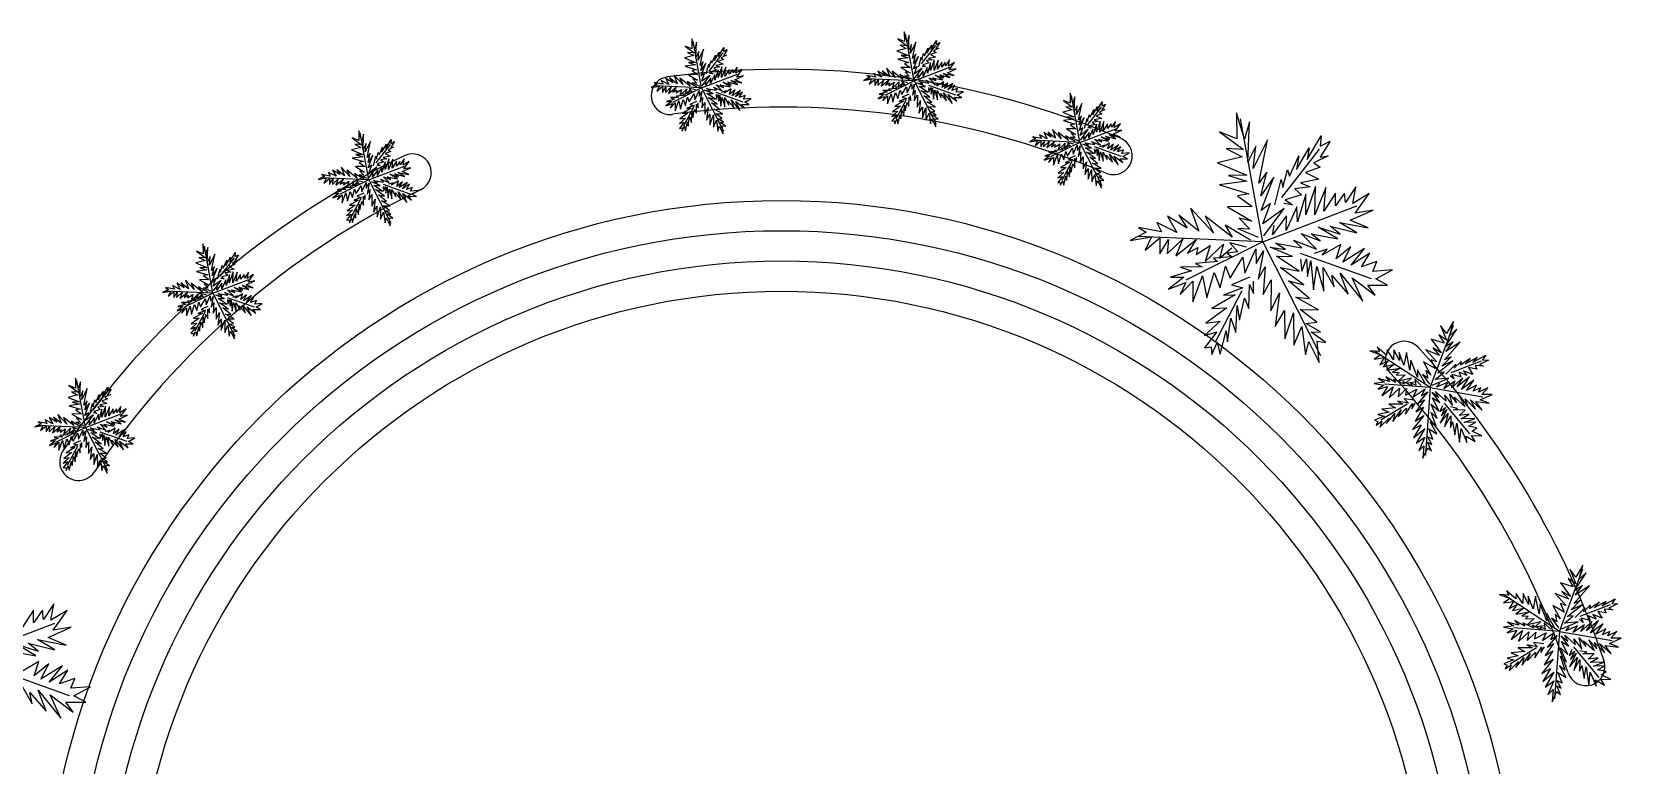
# Model space of a CAD drawing. Header units: millimetres. Extents: x 185 to 501, y 106 to 528.
# Drawn here: x 293.37 to 314.37, y 316.33 to 326.03 of the extents above; entities that cross this region are included whole.
import ezdxf

# ---------------------------------------------------------------- set-up
doc = ezdxf.new("R2010")
doc.units = ezdxf.units.MM
for name, color, linetype in [('arboles', 84, 'Continuous'), ('MUEBLES', 33, 'Continuous'), ('pavimento', 252, 'Continuous')]:
    doc.layers.add(name, color=color, linetype=linetype)

msp = doc.modelspace()

# ---------------------------------------------------------------- linework, layer by layer
at = {"layer": 'arboles', "linetype": 'Continuous'}
for p, q in [((305.031, 325.38), (304.919, 326.001)), ((302.224, 325.287), (302.111, 325.907)), ((302.321, 325.511), (302.51, 325.753)), ((305.128, 325.605), (305.317, 325.847)), ((305.031, 325.38), (305.505, 325.561)), ((302.224, 325.287), (301.595, 325.314)), ((302.224, 325.287), (302.698, 325.468)), ((305.031, 325.38), (304.402, 325.407)), ((305.031, 325.38), (304.644, 325.187)), ((305.031, 325.38), (305.322, 324.809)), ((305.221, 325.324), (305.576, 325.197)), ((302.224, 325.287), (301.837, 325.094)), ((302.224, 325.287), (302.514, 324.716)), ((302.413, 325.23), (302.769, 325.103)), ((304.927, 325.135), (304.791, 324.876)), ((307.222, 324.568), (307.11, 325.188)), ((302.119, 325.041), (301.984, 324.783)), ((307.319, 324.793), (307.508, 325.034)), ((297.825, 324.072), (297.713, 324.692)), ((307.222, 324.568), (307.696, 324.749)), ((309.638, 323.252), (309.342, 324.88)), ((297.922, 324.296), (298.111, 324.538)), ((307.222, 324.568), (306.593, 324.595)), ((307.222, 324.568), (306.835, 324.375)), ((307.222, 324.568), (307.513, 323.997)), ((307.412, 324.512), (307.767, 324.385)), ((309.892, 323.841), (310.388, 324.476)), ((307.118, 324.323), (306.982, 324.064)), ((297.825, 324.072), (297.196, 324.099)), ((297.825, 324.072), (297.438, 323.879)), ((297.825, 324.072), (298.299, 324.253)), ((297.825, 324.072), (298.116, 323.5)), ((298.015, 324.015), (298.37, 323.888)), ((297.721, 323.826), (297.585, 323.567)), ((309.638, 323.252), (310.882, 323.727)), ((309.638, 323.252), (307.986, 323.323)), ((309.638, 323.252), (308.621, 322.745)), ((309.638, 323.252), (310.4, 321.752)), ((295.767, 322.576), (295.654, 323.196)), ((295.864, 322.8), (296.052, 323.042)), ((310.134, 323.103), (311.069, 322.77)), ((295.767, 322.576), (295.137, 322.603)), ((295.767, 322.576), (296.24, 322.757)), ((309.363, 322.607), (309.008, 321.928)), ((295.767, 322.576), (295.38, 322.383)), ((295.767, 322.576), (296.057, 322.005)), ((295.956, 322.519), (296.312, 322.392)), ((295.662, 322.33), (295.527, 322.072)), ((311.849, 321.326), (312.16, 322.15)), ((311.849, 321.326), (311.114, 321.81)), ((312.127, 321.525), (312.527, 321.679)), ((294.082, 320.8), (293.969, 321.42)), ((311.849, 321.326), (311.246, 321.372)), ((311.849, 321.326), (311.787, 320.432)), ((311.849, 321.326), (312.547, 321.202)), ((294.179, 321.024), (294.368, 321.266)), ((312.035, 321.122), (312.371, 320.714)), ((294.082, 320.8), (294.556, 320.981)), ((311.547, 321.106), (311.199, 320.894)), ((294.082, 320.8), (293.453, 320.827)), ((294.082, 320.8), (293.695, 320.607)), ((294.082, 320.8), (294.372, 320.229)), ((294.271, 320.743), (294.627, 320.616)), ((293.978, 320.554), (293.842, 320.296)), ((313.557, 318.104), (313.867, 318.929)), ((313.557, 318.104), (312.822, 318.589)), ((313.834, 318.304), (314.234, 318.458)), ((292.435, 317.739), (293.679, 318.214)), ((313.557, 318.104), (312.954, 318.151)), ((313.557, 318.104), (313.494, 317.211)), ((313.557, 318.104), (314.255, 317.981)), ((313.255, 317.885), (312.907, 317.672)), ((313.743, 317.9), (314.078, 317.493)), ((292.932, 317.591), (293.866, 317.257))]:
    msp.add_line(p, q, dxfattribs=at)
at = {"layer": 'arboles', "linetype": 'Continuous', "flags": 128}
for points in [[(305.037, 325.411), (305.139, 325.548), (305.032, 325.471), (305.07, 325.573), (305.023, 325.539), (305.087, 325.707), (305.022, 325.612), (305.052, 325.732), (305.012, 325.677), (305.055, 325.894), (304.984, 325.749), (304.996, 325.863), (304.956, 325.783), (304.964, 325.984), (304.939, 325.898), (304.9, 326.03), (304.902, 325.9), (304.814, 325.935), (304.934, 325.846), (304.847, 325.851), (304.928, 325.809), (304.804, 325.778), (304.951, 325.716), (304.859, 325.715), (304.952, 325.687), (304.814, 325.667), (304.962, 325.622), (304.905, 325.611), (304.979, 325.558), (304.854, 325.557), (304.977, 325.485), (304.913, 325.501), (304.967, 325.445), (304.905, 325.449), (305.008, 325.405)], [(302.23, 325.317), (302.331, 325.454), (302.225, 325.378), (302.262, 325.48), (302.216, 325.446), (302.279, 325.614), (302.214, 325.518), (302.244, 325.639), (302.204, 325.583), (302.247, 325.801), (302.176, 325.656), (302.188, 325.769), (302.149, 325.689), (302.156, 325.891), (302.132, 325.805), (302.092, 325.936), (302.094, 325.806), (302.006, 325.841), (302.127, 325.752), (302.039, 325.758), (302.121, 325.716), (301.996, 325.685), (302.144, 325.623), (302.051, 325.622), (302.144, 325.593), (302.006, 325.574), (302.154, 325.528), (302.097, 325.518), (302.171, 325.465), (302.046, 325.463), (302.169, 325.392), (302.106, 325.407), (302.159, 325.351), (302.098, 325.355), (302.2, 325.312)], [(302.285, 325.474), (302.317, 325.601), (302.325, 325.561), (302.348, 325.651), (302.359, 325.618), (302.406, 325.72), (302.394, 325.652), (302.457, 325.761), (302.447, 325.701), (302.518, 325.821), (302.513, 325.768), (302.562, 325.794), (302.513, 325.714), (302.552, 325.721), (302.481, 325.685), (302.513, 325.663), (302.439, 325.636), (302.506, 325.603), (302.413, 325.585), (302.462, 325.565), (302.386, 325.554), (302.419, 325.524), (302.337, 325.499), (302.374, 325.473), (302.329, 325.48)], [(305.093, 325.568), (305.125, 325.694), (305.133, 325.655), (305.155, 325.744), (305.167, 325.712), (305.213, 325.813), (305.201, 325.746), (305.265, 325.855), (305.255, 325.795), (305.326, 325.915), (305.321, 325.862), (305.37, 325.887), (305.32, 325.808), (305.36, 325.814), (305.288, 325.778), (305.321, 325.757), (305.247, 325.729), (305.314, 325.696), (305.221, 325.678), (305.27, 325.658), (305.193, 325.648), (305.227, 325.618), (305.145, 325.592), (305.181, 325.567), (305.137, 325.573)], [(302.141, 325.261), (302.058, 325.281), (302.098, 325.237), (302.045, 325.23), (302.07, 325.211), (301.976, 325.205), (301.997, 325.188), (301.886, 325.178), (301.92, 325.162), (301.811, 325.159), (301.865, 325.141), (301.76, 325.11), (301.828, 325.109), (301.75, 325.05), (301.837, 325.082), (301.809, 325.022), (301.872, 325.09), (301.872, 324.985), (301.921, 325.115), (301.943, 325.005), (301.98, 325.134), (302.01, 325.055), (302.037, 325.165), (302.06, 325.105), (302.124, 325.211), (302.133, 325.13), (302.189, 325.252), (302.191, 325.177), (302.227, 325.242), (302.201, 325.099), (302.236, 325.161), (302.226, 325.023), (302.266, 325.096), (302.265, 324.941), (302.309, 325.03), (302.286, 324.861), (302.333, 324.942), (302.334, 324.798), (302.379, 324.93), (302.381, 324.767), (302.421, 324.86), (302.439, 324.718), (302.456, 324.784), (302.509, 324.681), (302.497, 324.787), (302.542, 324.781), (302.468, 324.832), (302.514, 324.834), (302.441, 324.877), (302.497, 324.882), (302.413, 324.946), (302.504, 324.945), (302.391, 325.009), (302.459, 325.002), (302.353, 325.091), (302.431, 325.071), (302.311, 325.159), (302.407, 325.14), (302.292, 325.215), (302.374, 325.214), (302.261, 325.26), (302.339, 325.249), (302.288, 325.281), (302.42, 325.257), (302.379, 325.296), (302.494, 325.251), (302.417, 325.33), (302.512, 325.292), (302.467, 325.328), (302.602, 325.303), (302.504, 325.362), (302.613, 325.326), (302.564, 325.367), (302.697, 325.333), (302.609, 325.385), (302.754, 325.357), (302.663, 325.396), (302.779, 325.447), (302.689, 325.432), (302.759, 325.531), (302.676, 325.481), (302.692, 325.564), (302.64, 325.486), (302.635, 325.533), (302.589, 325.469), (302.589, 325.533), (302.532, 325.442), (302.542, 325.561), (302.486, 325.424), (302.489, 325.566), (302.44, 325.424), (302.441, 325.527), (302.398, 325.388), (302.396, 325.463), (302.341, 325.344), (302.344, 325.419), (302.274, 325.323), (302.281, 325.372)], [(304.969, 325.39), (304.842, 325.465), (304.878, 325.405), (304.741, 325.509), (304.783, 325.425), (304.668, 325.549), (304.71, 325.435), (304.608, 325.515), (304.651, 325.45), (304.553, 325.511), (304.6, 325.428), (304.499, 325.478), (304.522, 325.432), (304.405, 325.452), (304.445, 325.429), (304.364, 325.387), (304.472, 325.406), (304.439, 325.339), (304.514, 325.401), (304.513, 325.32), (304.558, 325.393), (304.551, 325.321), (304.629, 325.396), (304.595, 325.31), (304.696, 325.393), (304.652, 325.323), (304.705, 325.353), (304.697, 325.317), (304.767, 325.362), (304.742, 325.281), (304.835, 325.37), (304.814, 325.299), (304.876, 325.351)], [(304.949, 325.354), (304.865, 325.375), (304.905, 325.33), (304.853, 325.324), (304.877, 325.305), (304.784, 325.298), (304.804, 325.282), (304.693, 325.272), (304.727, 325.255), (304.618, 325.253), (304.673, 325.234), (304.568, 325.203), (304.635, 325.203), (304.558, 325.143), (304.645, 325.176), (304.616, 325.115), (304.679, 325.183), (304.679, 325.078), (304.729, 325.209), (304.75, 325.098), (304.787, 325.227), (304.817, 325.149), (304.845, 325.259), (304.867, 325.199), (304.931, 325.304), (304.941, 325.223), (304.996, 325.346), (304.999, 325.271), (305.035, 325.336), (305.009, 325.193), (305.044, 325.255), (305.034, 325.116), (305.074, 325.19), (305.072, 325.034), (305.116, 325.123), (305.094, 324.955), (305.14, 325.035), (305.142, 324.892), (305.186, 325.024), (305.188, 324.86), (305.228, 324.954), (305.247, 324.811), (305.263, 324.878), (305.316, 324.774), (305.305, 324.881), (305.349, 324.874), (305.275, 324.926), (305.322, 324.927), (305.249, 324.97), (305.304, 324.976), (305.22, 325.04), (305.312, 325.038), (305.198, 325.103), (305.267, 325.095), (305.161, 325.184), (305.238, 325.165), (305.119, 325.252), (305.214, 325.233), (305.1, 325.308), (305.182, 325.307), (305.069, 325.354), (305.146, 325.342), (305.095, 325.375), (305.227, 325.35), (305.186, 325.39), (305.301, 325.345), (305.224, 325.423), (305.32, 325.386), (305.275, 325.422), (305.41, 325.396), (305.311, 325.455), (305.42, 325.42), (305.371, 325.46), (305.504, 325.427), (305.417, 325.478), (305.561, 325.45), (305.471, 325.489), (305.587, 325.541), (305.496, 325.526), (305.567, 325.625), (305.484, 325.575), (305.5, 325.658), (305.447, 325.579), (305.442, 325.626), (305.397, 325.562), (305.397, 325.626), (305.339, 325.535), (305.349, 325.654), (305.294, 325.517), (305.296, 325.66), (305.248, 325.517), (305.249, 325.621), (305.206, 325.482), (305.203, 325.556), (305.149, 325.437), (305.151, 325.512), (305.081, 325.416), (305.088, 325.465)], [(302.162, 325.296), (302.034, 325.371), (302.07, 325.311), (301.934, 325.416), (301.975, 325.332), (301.86, 325.456), (301.902, 325.342), (301.801, 325.421), (301.844, 325.357), (301.745, 325.417), (301.792, 325.335), (301.691, 325.385), (301.714, 325.338), (301.598, 325.359), (301.638, 325.336), (301.557, 325.294), (301.665, 325.313), (301.632, 325.245), (301.706, 325.307), (301.706, 325.227), (301.75, 325.299), (301.744, 325.227), (301.822, 325.303), (301.787, 325.216), (301.888, 325.299), (301.845, 325.23), (301.898, 325.259), (301.889, 325.224), (301.959, 325.268), (301.934, 325.188), (302.027, 325.276), (302.006, 325.206), (302.068, 325.258)], [(305.221, 325.294), (305.227, 325.233), (305.251, 325.295), (305.257, 325.206), (305.273, 325.284), (305.286, 325.14), (305.304, 325.257), (305.338, 325.132), (305.336, 325.252), (305.39, 325.155), (305.38, 325.212), (305.461, 325.117), (305.42, 325.223), (305.535, 325.083), (305.482, 325.199), (305.596, 325.113), (305.56, 325.163), (305.66, 325.163), (305.6, 325.194), (305.684, 325.24), (305.585, 325.232), (305.606, 325.281), (305.528, 325.255), (305.57, 325.323), (305.476, 325.263), (305.543, 325.346), (305.434, 325.278), (305.475, 325.355), (305.401, 325.295), (305.424, 325.368), (305.33, 325.313), (305.355, 325.344), (305.291, 325.323)], [(302.158, 325.11), (302.068, 325.07), (302.123, 325.057), (302.027, 325.018), (302.084, 325.02), (301.967, 324.953), (302.043, 324.955), (301.937, 324.878), (302.01, 324.888), (301.93, 324.816), (301.992, 324.835), (301.931, 324.753), (301.965, 324.758), (301.968, 324.719), (301.995, 324.78), (302.01, 324.722), (302.039, 324.839), (302.047, 324.783), (302.064, 324.904), (302.088, 324.831), (302.096, 324.967), (302.107, 324.893), (302.131, 325.004), (302.154, 324.952), (302.157, 325.073), (302.178, 325.026), (302.177, 325.089)], [(302.414, 325.201), (302.42, 325.14), (302.444, 325.201), (302.449, 325.113), (302.466, 325.191), (302.479, 325.046), (302.496, 325.163), (302.531, 325.038), (302.528, 325.159), (302.583, 325.061), (302.572, 325.118), (302.654, 325.024), (302.613, 325.129), (302.727, 324.989), (302.674, 325.106), (302.789, 325.02), (302.752, 325.07), (302.852, 325.069), (302.793, 325.101), (302.877, 325.147), (302.778, 325.139), (302.798, 325.188), (302.721, 325.161), (302.763, 325.23), (302.669, 325.17), (302.736, 325.253), (302.627, 325.185), (302.667, 325.262), (302.593, 325.202), (302.616, 325.275), (302.522, 325.219), (302.548, 325.251), (302.483, 325.229)], [(304.965, 325.204), (304.875, 325.164), (304.931, 325.15), (304.834, 325.112), (304.892, 325.114), (304.775, 325.046), (304.851, 325.048), (304.745, 324.972), (304.818, 324.981), (304.737, 324.909), (304.8, 324.928), (304.738, 324.847), (304.772, 324.851), (304.776, 324.813), (304.802, 324.873), (304.817, 324.815), (304.847, 324.933), (304.854, 324.877), (304.871, 324.997), (304.895, 324.924), (304.903, 325.06), (304.914, 324.987), (304.939, 325.097), (304.962, 325.045), (304.964, 325.166), (304.986, 325.12), (304.985, 325.182)], [(307.228, 324.599), (307.33, 324.736), (307.224, 324.659), (307.261, 324.761), (307.214, 324.727), (307.278, 324.895), (307.213, 324.8), (307.243, 324.92), (307.203, 324.865), (307.246, 325.082), (307.175, 324.937), (307.187, 325.051), (307.147, 324.97), (307.155, 325.172), (307.13, 325.086), (307.091, 325.218), (307.093, 325.088), (307.005, 325.123), (307.125, 325.033), (307.038, 325.039), (307.119, 324.997), (306.995, 324.966), (307.142, 324.904), (307.05, 324.903), (307.143, 324.875), (307.005, 324.855), (307.153, 324.81), (307.096, 324.799), (307.17, 324.746), (307.045, 324.745), (307.168, 324.673), (307.105, 324.689), (307.158, 324.633), (307.096, 324.637), (307.199, 324.593)], [(307.284, 324.756), (307.316, 324.882), (307.324, 324.843), (307.346, 324.932), (307.358, 324.9), (307.405, 325.001), (307.393, 324.934), (307.456, 325.043), (307.446, 324.983), (307.517, 325.103), (307.512, 325.05), (307.561, 325.075), (307.512, 324.996), (307.551, 325.002), (307.479, 324.966), (307.512, 324.945), (307.438, 324.917), (307.505, 324.884), (307.412, 324.866), (307.461, 324.846), (307.384, 324.836), (307.418, 324.806), (307.336, 324.78), (307.372, 324.755), (307.328, 324.761)], [(309.653, 323.332), (309.92, 323.692), (309.641, 323.49), (309.738, 323.759), (309.616, 323.669), (309.783, 324.11), (309.612, 323.859), (309.692, 324.176), (309.586, 324.03), (309.699, 324.601), (309.513, 324.221), (309.545, 324.519), (309.44, 324.308), (309.461, 324.838), (309.396, 324.612), (309.292, 324.957), (309.297, 324.616), (309.066, 324.708), (309.382, 324.473), (309.153, 324.488), (309.367, 324.378), (309.04, 324.296), (309.427, 324.135), (309.184, 324.131), (309.429, 324.056), (309.067, 324.005), (309.455, 323.886), (309.306, 323.859), (309.5, 323.719), (309.171, 323.716), (309.494, 323.527), (309.328, 323.568), (309.468, 323.421), (309.307, 323.431), (309.576, 323.317)], [(297.831, 324.102), (297.933, 324.239), (297.827, 324.162), (297.864, 324.265), (297.817, 324.23), (297.881, 324.398), (297.816, 324.303), (297.846, 324.424), (297.806, 324.368), (297.849, 324.585), (297.778, 324.441), (297.79, 324.554), (297.75, 324.474), (297.758, 324.676), (297.733, 324.59), (297.694, 324.721), (297.696, 324.591), (297.608, 324.626), (297.728, 324.537), (297.641, 324.542), (297.722, 324.501), (297.598, 324.469), (297.745, 324.408), (297.653, 324.406), (297.746, 324.378), (297.608, 324.358), (297.756, 324.313), (297.699, 324.303), (297.773, 324.25), (297.648, 324.248), (297.771, 324.176), (297.708, 324.192), (297.761, 324.136), (297.699, 324.14), (297.802, 324.096)], [(307.16, 324.578), (307.033, 324.653), (307.069, 324.593), (306.933, 324.697), (306.974, 324.613), (306.859, 324.737), (306.901, 324.623), (306.799, 324.703), (306.842, 324.638), (306.744, 324.699), (306.791, 324.616), (306.69, 324.666), (306.713, 324.619), (306.596, 324.64), (306.637, 324.617), (306.555, 324.575), (306.664, 324.594), (306.63, 324.527), (306.705, 324.589), (306.704, 324.508), (306.749, 324.581), (306.742, 324.509), (306.82, 324.584), (306.786, 324.498), (306.887, 324.581), (306.843, 324.511), (306.897, 324.541), (306.888, 324.505), (306.958, 324.55), (306.933, 324.469), (307.026, 324.557), (307.005, 324.487), (307.067, 324.539)], [(307.14, 324.542), (307.057, 324.563), (307.096, 324.518), (307.044, 324.512), (307.068, 324.493), (306.975, 324.486), (306.995, 324.47), (306.885, 324.46), (306.918, 324.443), (306.809, 324.441), (306.864, 324.422), (306.759, 324.391), (306.826, 324.391), (306.749, 324.331), (306.836, 324.364), (306.808, 324.303), (306.871, 324.371), (306.871, 324.266), (306.92, 324.397), (306.941, 324.286), (306.978, 324.415), (307.008, 324.337), (307.036, 324.447), (307.058, 324.387), (307.123, 324.492), (307.132, 324.411), (307.187, 324.533), (307.19, 324.459), (307.226, 324.524), (307.2, 324.381), (307.235, 324.443), (307.225, 324.304), (307.265, 324.378), (307.263, 324.222), (307.307, 324.311), (307.285, 324.143), (307.331, 324.223), (307.333, 324.08), (307.377, 324.211), (307.379, 324.048), (307.419, 324.142), (307.438, 323.999), (307.454, 324.066), (307.507, 323.962), (307.496, 324.068), (307.54, 324.062), (307.466, 324.114), (307.513, 324.115), (307.44, 324.158), (307.495, 324.164), (307.411, 324.228), (307.503, 324.226), (307.389, 324.291), (307.458, 324.283), (307.352, 324.372), (307.429, 324.353), (307.31, 324.44), (307.405, 324.421), (307.291, 324.496), (307.373, 324.495), (307.26, 324.542), (307.337, 324.53), (307.286, 324.563), (307.418, 324.538), (307.377, 324.578), (307.492, 324.533), (307.415, 324.611), (307.511, 324.574), (307.466, 324.61), (307.601, 324.584), (307.502, 324.643), (307.611, 324.608), (307.562, 324.648), (307.695, 324.615), (307.608, 324.666), (307.752, 324.638), (307.662, 324.677), (307.778, 324.729), (307.687, 324.714), (307.758, 324.813), (307.675, 324.763), (307.691, 324.846), (307.638, 324.767), (307.634, 324.814), (307.588, 324.75), (307.588, 324.814), (307.53, 324.723), (307.54, 324.842), (307.485, 324.705), (307.488, 324.847), (307.439, 324.705), (307.44, 324.808), (307.397, 324.67), (307.394, 324.744), (307.34, 324.625), (307.342, 324.7), (307.272, 324.604), (307.28, 324.653)], [(297.887, 324.259), (297.919, 324.386), (297.927, 324.346), (297.949, 324.435), (297.961, 324.403), (298.008, 324.505), (297.996, 324.437), (298.059, 324.546), (298.049, 324.486), (298.12, 324.606), (298.115, 324.553), (298.164, 324.579), (298.115, 324.499), (298.154, 324.506), (298.082, 324.469), (298.115, 324.448), (298.041, 324.421), (298.108, 324.387), (298.015, 324.37), (298.064, 324.349), (297.987, 324.339), (298.021, 324.309), (297.939, 324.284), (297.975, 324.258), (297.931, 324.264)], [(307.412, 324.482), (307.419, 324.421), (307.442, 324.483), (307.448, 324.394), (307.464, 324.472), (307.477, 324.328), (307.495, 324.445), (307.529, 324.32), (307.527, 324.44), (307.581, 324.343), (307.571, 324.4), (307.652, 324.305), (307.611, 324.411), (307.726, 324.27), (307.673, 324.387), (307.788, 324.301), (307.751, 324.351), (307.851, 324.351), (307.791, 324.382), (307.875, 324.428), (307.776, 324.42), (307.797, 324.469), (307.72, 324.443), (307.761, 324.511), (307.667, 324.451), (307.734, 324.534), (307.625, 324.466), (307.666, 324.543), (307.592, 324.483), (307.615, 324.556), (307.521, 324.501), (307.546, 324.532), (307.482, 324.511)], [(309.799, 323.744), (309.882, 324.076), (309.904, 323.972), (309.963, 324.207), (309.993, 324.122), (310.116, 324.389), (310.084, 324.211), (310.251, 324.497), (310.224, 324.34), (310.411, 324.656), (310.398, 324.517), (310.527, 324.583), (310.397, 324.374), (310.5, 324.392), (310.313, 324.296), (310.398, 324.241), (310.203, 324.169), (310.379, 324.081), (310.135, 324.035), (310.264, 323.981), (310.063, 323.954), (310.151, 323.875), (309.936, 323.809), (310.031, 323.742), (309.915, 323.758)], [(297.743, 324.045), (297.66, 324.066), (297.699, 324.022), (297.647, 324.015), (297.671, 323.996), (297.578, 323.99), (297.598, 323.973), (297.488, 323.963), (297.521, 323.947), (297.412, 323.944), (297.467, 323.926), (297.362, 323.894), (297.429, 323.894), (297.352, 323.835), (297.439, 323.867), (297.411, 323.807), (297.474, 323.875), (297.474, 323.77), (297.523, 323.9), (297.544, 323.79), (297.581, 323.918), (297.611, 323.84), (297.639, 323.95), (297.661, 323.89), (297.726, 323.995), (297.735, 323.914), (297.79, 324.037), (297.793, 323.962), (297.829, 324.027), (297.803, 323.884), (297.838, 323.946), (297.828, 323.807), (297.868, 323.881), (297.866, 323.725), (297.91, 323.815), (297.888, 323.646), (297.934, 323.726), (297.936, 323.583), (297.98, 323.715), (297.982, 323.552), (298.022, 323.645), (298.041, 323.503), (298.057, 323.569), (298.11, 323.466), (298.099, 323.572), (298.143, 323.566), (298.069, 323.617), (298.116, 323.619), (298.043, 323.661), (298.098, 323.667), (298.014, 323.731), (298.106, 323.729), (297.992, 323.794), (298.061, 323.787), (297.955, 323.876), (298.032, 323.856), (297.913, 323.944), (298.008, 323.925), (297.894, 323.999), (297.976, 323.998), (297.863, 324.045), (297.94, 324.034), (297.889, 324.066), (298.021, 324.041), (297.98, 324.081), (298.095, 324.036), (298.018, 324.114), (298.114, 324.077), (298.069, 324.113), (298.204, 324.088), (298.105, 324.147), (298.214, 324.111), (298.165, 324.151), (298.298, 324.118), (298.211, 324.17), (298.355, 324.142), (298.265, 324.181), (298.381, 324.232), (298.29, 324.217), (298.361, 324.316), (298.278, 324.266), (298.294, 324.349), (298.241, 324.27), (298.237, 324.317), (298.191, 324.253), (298.191, 324.318), (298.133, 324.227), (298.143, 324.346), (298.088, 324.209), (298.091, 324.351), (298.042, 324.209), (298.043, 324.312), (298, 324.173), (297.997, 324.248), (297.943, 324.128), (297.945, 324.203), (297.875, 324.107), (297.883, 324.157)], [(307.157, 324.392), (307.066, 324.352), (307.122, 324.338), (307.025, 324.3), (307.083, 324.302), (306.966, 324.234), (307.042, 324.236), (306.936, 324.16), (307.009, 324.169), (306.928, 324.097), (306.991, 324.116), (306.929, 324.035), (306.963, 324.039), (306.967, 324.001), (306.993, 324.061), (307.008, 324.003), (307.038, 324.121), (307.045, 324.065), (307.062, 324.185), (307.086, 324.112), (307.094, 324.248), (307.105, 324.175), (307.13, 324.285), (307.153, 324.233), (307.155, 324.354), (307.177, 324.308), (307.176, 324.37)], [(297.763, 324.081), (297.636, 324.156), (297.672, 324.096), (297.536, 324.201), (297.577, 324.117), (297.462, 324.241), (297.504, 324.127), (297.402, 324.206), (297.445, 324.141), (297.347, 324.202), (297.394, 324.12), (297.293, 324.17), (297.316, 324.123), (297.199, 324.144), (297.24, 324.121), (297.158, 324.078), (297.267, 324.097), (297.233, 324.03), (297.308, 324.092), (297.307, 324.012), (297.352, 324.084), (297.345, 324.012), (297.423, 324.088), (297.389, 324.001), (297.49, 324.084), (297.446, 324.015), (297.5, 324.044), (297.491, 324.008), (297.561, 324.053), (297.536, 323.972), (297.629, 324.061), (297.608, 323.991), (297.67, 324.042)], [(298.015, 323.985), (298.022, 323.925), (298.045, 323.986), (298.051, 323.898), (298.067, 323.976), (298.08, 323.831), (298.098, 323.948), (298.132, 323.823), (298.13, 323.944), (298.184, 323.846), (298.174, 323.903), (298.255, 323.809), (298.214, 323.914), (298.329, 323.774), (298.276, 323.891), (298.39, 323.804), (298.354, 323.855), (298.454, 323.854), (298.394, 323.885), (298.478, 323.932), (298.379, 323.924), (298.4, 323.973), (298.323, 323.946), (298.364, 324.014), (298.27, 323.954), (298.337, 324.038), (298.228, 323.97), (298.269, 324.047), (298.195, 323.986), (298.218, 324.059), (298.124, 324.004), (298.149, 324.035), (298.085, 324.014)], [(297.76, 323.895), (297.669, 323.855), (297.725, 323.841), (297.628, 323.803), (297.686, 323.805), (297.569, 323.737), (297.645, 323.74), (297.539, 323.663), (297.612, 323.673), (297.531, 323.601), (297.594, 323.62), (297.532, 323.538), (297.566, 323.543), (297.57, 323.504), (297.596, 323.565), (297.611, 323.507), (297.641, 323.624), (297.648, 323.568), (297.665, 323.689), (297.689, 323.615), (297.697, 323.751), (297.708, 323.678), (297.733, 323.788), (297.756, 323.737), (297.758, 323.858), (297.78, 323.811), (297.779, 323.874)], [(309.421, 323.183), (309.202, 323.238), (309.307, 323.121), (309.169, 323.104), (309.233, 323.053), (308.988, 323.037), (309.042, 322.993), (308.75, 322.967), (308.839, 322.923), (308.553, 322.917), (308.696, 322.869), (308.421, 322.787), (308.597, 322.785), (308.394, 322.629), (308.622, 322.714), (308.548, 322.556), (308.714, 322.735), (308.714, 322.459), (308.843, 322.802), (308.899, 322.511), (308.997, 322.849), (309.075, 322.644), (309.147, 322.932), (309.207, 322.775), (309.376, 323.052), (309.4, 322.839), (309.545, 323.16), (309.552, 322.965), (309.646, 323.135), (309.578, 322.76), (309.671, 322.922), (309.644, 322.558), (309.749, 322.751), (309.746, 322.343), (309.86, 322.577), (309.801, 322.134), (309.923, 322.345), (309.928, 321.969), (310.045, 322.315), (310.05, 321.887), (310.154, 322.132), (310.203, 321.758), (310.247, 321.932), (310.385, 321.66), (310.356, 321.939), (310.473, 321.923), (310.278, 322.058), (310.4, 322.062), (310.208, 322.175), (310.354, 322.19), (310.133, 322.358), (310.374, 322.353), (310.075, 322.523), (310.256, 322.504), (309.978, 322.737), (310.181, 322.686), (309.868, 322.916), (310.118, 322.866), (309.818, 323.062), (310.033, 323.06), (309.736, 323.182), (309.94, 323.152), (309.806, 323.237), (310.152, 323.172), (310.044, 323.277), (310.347, 323.158), (310.144, 323.364), (310.395, 323.267), (310.277, 323.361), (310.631, 323.294), (310.372, 323.449), (310.659, 323.356), (310.53, 323.461), (310.879, 323.374), (310.65, 323.509), (311.029, 323.436), (310.791, 323.538), (311.097, 323.673), (310.858, 323.634), (311.044, 323.893), (310.826, 323.762), (310.867, 323.981), (310.729, 323.774), (310.717, 323.897), (310.597, 323.729), (310.597, 323.898), (310.446, 323.659), (310.473, 323.972), (310.327, 323.612), (310.334, 323.985), (310.206, 323.612), (310.209, 323.882), (310.096, 323.518), (310.089, 323.714), (309.946, 323.401), (309.952, 323.598), (309.768, 323.346), (309.788, 323.475)], [(309.475, 323.277), (309.14, 323.473), (309.235, 323.316), (308.877, 323.591), (308.985, 323.37), (308.683, 323.696), (308.793, 323.396), (308.527, 323.605), (308.639, 323.435), (308.381, 323.594), (308.504, 323.378), (308.239, 323.509), (308.299, 323.386), (307.994, 323.441), (308.099, 323.38), (307.886, 323.27), (308.17, 323.319), (308.083, 323.143), (308.279, 323.305), (308.278, 323.094), (308.394, 323.285), (308.377, 323.095), (308.582, 323.294), (308.491, 323.067), (308.757, 323.285), (308.642, 323.102), (308.782, 323.179), (308.759, 323.086), (308.943, 323.203), (308.877, 322.991), (309.121, 323.224), (309.066, 323.039), (309.229, 323.175)], [(295.772, 322.606), (295.874, 322.744), (295.768, 322.667), (295.805, 322.769), (295.758, 322.735), (295.822, 322.903), (295.757, 322.807), (295.787, 322.928), (295.747, 322.872), (295.79, 323.09), (295.719, 322.945), (295.731, 323.059), (295.691, 322.978), (295.699, 323.18), (295.674, 323.094), (295.635, 323.225), (295.637, 323.095), (295.549, 323.13), (295.669, 323.041), (295.582, 323.047), (295.664, 323.005), (295.539, 322.974), (295.686, 322.912), (295.594, 322.911), (295.687, 322.882), (295.549, 322.863), (295.697, 322.817), (295.64, 322.807), (295.714, 322.754), (295.589, 322.753), (295.712, 322.681), (295.649, 322.697), (295.702, 322.64), (295.641, 322.644), (295.743, 322.601)], [(310.136, 323.025), (310.153, 322.866), (310.215, 323.027), (310.23, 322.795), (310.272, 323), (310.307, 322.62), (310.354, 322.928), (310.444, 322.599), (310.437, 322.915), (310.58, 322.66), (310.552, 322.809), (310.766, 322.561), (310.659, 322.838), (310.959, 322.47), (310.82, 322.776), (311.121, 322.55), (311.025, 322.682), (311.288, 322.681), (311.132, 322.763), (311.352, 322.885), (311.092, 322.863), (311.146, 322.992), (310.943, 322.922), (311.053, 323.102), (310.806, 322.944), (310.982, 323.163), (310.696, 322.984), (310.802, 323.186), (310.607, 323.028), (310.668, 323.22), (310.421, 323.075), (310.489, 323.157), (310.319, 323.1)], [(295.828, 322.763), (295.86, 322.89), (295.868, 322.85), (295.89, 322.94), (295.902, 322.907), (295.949, 323.009), (295.937, 322.941), (296, 323.05), (295.99, 322.99), (296.061, 323.111), (296.056, 323.058), (296.105, 323.083), (296.056, 323.003), (296.095, 323.01), (296.024, 322.974), (296.056, 322.952), (295.982, 322.925), (296.049, 322.892), (295.956, 322.874), (296.005, 322.854), (295.929, 322.843), (295.962, 322.813), (295.88, 322.788), (295.916, 322.762), (295.872, 322.769)], [(295.684, 322.55), (295.601, 322.571), (295.64, 322.526), (295.588, 322.52), (295.613, 322.5), (295.519, 322.494), (295.54, 322.477), (295.429, 322.467), (295.462, 322.451), (295.353, 322.449), (295.408, 322.43), (295.303, 322.399), (295.37, 322.398), (295.293, 322.339), (295.38, 322.371), (295.352, 322.311), (295.415, 322.379), (295.415, 322.274), (295.464, 322.404), (295.485, 322.294), (295.523, 322.423), (295.552, 322.345), (295.58, 322.454), (295.603, 322.394), (295.667, 322.5), (295.676, 322.419), (295.731, 322.541), (295.734, 322.467), (295.77, 322.531), (295.744, 322.389), (295.779, 322.45), (295.769, 322.312), (295.809, 322.385), (295.808, 322.23), (295.851, 322.319), (295.829, 322.15), (295.875, 322.231), (295.877, 322.087), (295.922, 322.219), (295.923, 322.056), (295.963, 322.15), (295.982, 322.007), (295.998, 322.073), (296.051, 321.97), (296.04, 322.076), (296.085, 322.07), (296.01, 322.121), (296.057, 322.123), (295.984, 322.166), (296.039, 322.172), (295.955, 322.235), (296.047, 322.234), (295.933, 322.298), (296.002, 322.291), (295.896, 322.38), (295.973, 322.361), (295.854, 322.448), (295.95, 322.429), (295.835, 322.504), (295.917, 322.503), (295.804, 322.549), (295.882, 322.538), (295.831, 322.57), (295.962, 322.546), (295.921, 322.585), (296.037, 322.54), (295.959, 322.619), (296.055, 322.582), (296.01, 322.618), (296.145, 322.592), (296.046, 322.651), (296.156, 322.615), (296.107, 322.656), (296.239, 322.622), (296.152, 322.674), (296.296, 322.646), (296.206, 322.685), (296.322, 322.736), (296.231, 322.721), (296.302, 322.82), (296.219, 322.77), (296.235, 322.853), (296.182, 322.775), (296.178, 322.822), (296.132, 322.758), (296.132, 322.822), (296.075, 322.731), (296.085, 322.85), (296.029, 322.713), (296.032, 322.855), (295.983, 322.713), (295.984, 322.816), (295.941, 322.677), (295.939, 322.752), (295.884, 322.633), (295.886, 322.708), (295.816, 322.612), (295.824, 322.661)], [(295.705, 322.586), (295.577, 322.66), (295.613, 322.6), (295.477, 322.705), (295.518, 322.621), (295.403, 322.745), (295.445, 322.631), (295.343, 322.711), (295.386, 322.646), (295.288, 322.706), (295.335, 322.624), (295.234, 322.674), (295.257, 322.627), (295.141, 322.648), (295.181, 322.625), (295.1, 322.583), (295.208, 322.602), (295.174, 322.534), (295.249, 322.596), (295.249, 322.516), (295.293, 322.588), (295.287, 322.516), (295.365, 322.592), (295.33, 322.505), (295.431, 322.588), (295.387, 322.519), (295.441, 322.548), (295.432, 322.513), (295.502, 322.557), (295.477, 322.477), (295.57, 322.565), (295.549, 322.495), (295.611, 322.547)], [(309.465, 322.788), (309.227, 322.684), (309.373, 322.647), (309.12, 322.547), (309.272, 322.552), (308.964, 322.374), (309.164, 322.38), (308.885, 322.179), (309.077, 322.204), (308.866, 322.015), (309.029, 322.065), (308.868, 321.851), (308.957, 321.863), (308.966, 321.762), (309.036, 321.921), (309.076, 321.769), (309.153, 322.077), (309.172, 321.93), (309.217, 322.246), (309.281, 322.054), (309.301, 322.411), (309.33, 322.218), (309.395, 322.508), (309.455, 322.372), (309.462, 322.69), (309.517, 322.568), (309.515, 322.732)], [(295.701, 322.399), (295.61, 322.36), (295.666, 322.346), (295.569, 322.307), (295.627, 322.309), (295.51, 322.242), (295.586, 322.244), (295.48, 322.167), (295.553, 322.177), (295.473, 322.105), (295.535, 322.124), (295.473, 322.042), (295.507, 322.047), (295.511, 322.008), (295.537, 322.069), (295.553, 322.011), (295.582, 322.129), (295.589, 322.073), (295.606, 322.193), (295.631, 322.12), (295.638, 322.256), (295.65, 322.182), (295.674, 322.293), (295.697, 322.241), (295.7, 322.362), (295.721, 322.315), (295.72, 322.378)], [(295.957, 322.49), (295.963, 322.429), (295.986, 322.49), (295.992, 322.402), (296.008, 322.48), (296.021, 322.335), (296.039, 322.452), (296.074, 322.327), (296.071, 322.448), (296.125, 322.35), (296.115, 322.407), (296.196, 322.313), (296.156, 322.418), (296.27, 322.278), (296.217, 322.395), (296.332, 322.309), (296.295, 322.359), (296.395, 322.358), (296.336, 322.39), (296.419, 322.436), (296.321, 322.428), (296.341, 322.477), (296.264, 322.45), (296.305, 322.519), (296.212, 322.459), (296.278, 322.542), (296.169, 322.474), (296.21, 322.551), (296.136, 322.491), (296.159, 322.564), (296.065, 322.509), (296.091, 322.54), (296.026, 322.518)], [(311.878, 321.358), (312.098, 321.449), (311.916, 321.434), (312.034, 321.53), (311.953, 321.522), (312.15, 321.678), (312.004, 321.61), (312.127, 321.733), (312.038, 321.695), (312.246, 321.925), (312.057, 321.802), (312.153, 321.93), (312.048, 321.862), (312.202, 322.098), (312.111, 322.013), (312.158, 322.199), (312.067, 322.042), (311.987, 322.147), (312.067, 321.953), (311.966, 322.023), (312.034, 321.914), (311.862, 321.966), (311.994, 321.786), (311.883, 321.851), (311.974, 321.75), (311.794, 321.826), (311.939, 321.665), (311.864, 321.694), (311.914, 321.577), (311.763, 321.665), (311.859, 321.49), (311.794, 321.555), (311.818, 321.449), (311.747, 321.498), (311.839, 321.372)], [(311.782, 321.382), (311.683, 321.563), (311.683, 321.465), (311.594, 321.689), (311.583, 321.558), (311.535, 321.79), (311.503, 321.623), (311.439, 321.791), (311.443, 321.683), (311.369, 321.826), (311.366, 321.694), (311.281, 321.826), (311.275, 321.753), (311.15, 321.862), (311.182, 321.805), (311.054, 321.813), (311.198, 321.758), (311.109, 321.701), (311.243, 321.722), (311.185, 321.626), (311.291, 321.681), (311.231, 321.599), (311.379, 321.634), (311.275, 321.555), (311.456, 321.582), (311.353, 321.53), (311.439, 321.527), (311.402, 321.49), (311.519, 321.494), (311.431, 321.415), (311.605, 321.454), (311.53, 321.385), (311.642, 321.402)], [(312.057, 321.506), (312.187, 321.635), (312.168, 321.582), (312.259, 321.673), (312.249, 321.626), (312.379, 321.714), (312.316, 321.642), (312.47, 321.727), (312.415, 321.662), (312.586, 321.755), (312.542, 321.695), (312.62, 321.69), (312.503, 321.631), (312.555, 321.61), (312.443, 321.618), (312.467, 321.569), (312.358, 321.59), (312.415, 321.501), (312.29, 321.547), (312.335, 321.487), (312.235, 321.53), (312.254, 321.47), (312.138, 321.498), (312.163, 321.442), (312.114, 321.481)], [(294.088, 320.83), (294.189, 320.967), (294.083, 320.891), (294.12, 320.993), (294.074, 320.959), (294.137, 321.127), (294.072, 321.031), (294.103, 321.152), (294.062, 321.096), (294.105, 321.314), (294.035, 321.169), (294.047, 321.282), (294.007, 321.202), (294.015, 321.404), (293.99, 321.318), (293.951, 321.449), (293.952, 321.319), (293.864, 321.354), (293.985, 321.265), (293.898, 321.271), (293.979, 321.229), (293.855, 321.197), (294.002, 321.136), (293.909, 321.134), (294.003, 321.106), (293.865, 321.087), (294.013, 321.041), (293.956, 321.031), (294.03, 320.978), (293.904, 320.976), (294.028, 320.905), (293.964, 320.92), (294.017, 320.864), (293.956, 320.868), (294.058, 320.825)], [(294.144, 320.987), (294.175, 321.114), (294.183, 321.074), (294.206, 321.164), (294.217, 321.131), (294.264, 321.233), (294.252, 321.165), (294.316, 321.274), (294.306, 321.214), (294.377, 321.334), (294.372, 321.281), (294.421, 321.307), (294.371, 321.227), (294.411, 321.234), (294.339, 321.198), (294.372, 321.176), (294.297, 321.149), (294.365, 321.116), (294.271, 321.098), (294.321, 321.077), (294.244, 321.067), (294.278, 321.037), (294.196, 321.012), (294.232, 320.986), (294.188, 320.993)], [(311.731, 321.353), (311.646, 321.438), (311.662, 321.357), (311.594, 321.386), (311.61, 321.346), (311.494, 321.405), (311.506, 321.371), (311.366, 321.438), (311.394, 321.394), (311.262, 321.47), (311.314, 321.409), (311.166, 321.446), (311.246, 321.398), (311.111, 321.382), (311.239, 321.358), (311.161, 321.306), (311.286, 321.342), (311.21, 321.216), (311.363, 321.338), (311.309, 321.19), (311.446, 321.317), (311.426, 321.202), (311.538, 321.314), (311.522, 321.226), (311.675, 321.306), (311.627, 321.202), (311.782, 321.309), (311.731, 321.218), (311.821, 321.27), (311.687, 321.117), (311.774, 321.166), (311.662, 321.007), (311.763, 321.067), (311.65, 320.881), (311.766, 320.957), (311.618, 320.771), (311.731, 320.834), (311.631, 320.661), (311.779, 320.787), (311.664, 320.59), (311.779, 320.673), (311.698, 320.489), (311.766, 320.557), (311.755, 320.394), (311.818, 320.53), (311.867, 320.49), (311.815, 320.605), (311.872, 320.574), (311.815, 320.678), (311.886, 320.645), (311.831, 320.782), (311.939, 320.714), (311.85, 320.873), (311.927, 320.815), (311.864, 320.998), (311.942, 320.919), (311.862, 321.109), (311.963, 321.018), (311.879, 321.19), (311.977, 321.13), (311.875, 321.267), (311.96, 321.198), (311.922, 321.273), (312.062, 321.149), (312.042, 321.226), (312.147, 321.089), (312.111, 321.238), (312.199, 321.125), (312.171, 321.201), (312.314, 321.073), (312.238, 321.215), (312.344, 321.094), (312.314, 321.177), (312.449, 321.042), (312.382, 321.166), (312.535, 321.029), (312.454, 321.141), (312.631, 321.119), (312.511, 321.166), (312.667, 321.234), (312.531, 321.234), (312.61, 321.322), (312.49, 321.265), (312.519, 321.325), (312.418, 321.281), (312.464, 321.358), (312.33, 321.29), (312.427, 321.426), (312.262, 321.301), (312.368, 321.47), (312.207, 321.335), (312.283, 321.457), (312.131, 321.322), (312.182, 321.413), (312.031, 321.309), (312.087, 321.398), (311.935, 321.333), (311.979, 321.386)], [(311.643, 321.161), (311.506, 321.179), (311.563, 321.122), (311.42, 321.146), (311.49, 321.106), (311.302, 321.109), (311.394, 321.057), (311.212, 321.042), (311.306, 321.001), (311.158, 320.972), (311.246, 320.95), (311.114, 320.897), (311.158, 320.878), (311.135, 320.829), (311.21, 320.883), (311.187, 320.802), (311.306, 320.922), (311.275, 320.85), (311.382, 320.982), (311.358, 320.876), (311.465, 321.034), (311.426, 320.938), (311.535, 321.053), (311.525, 320.974), (311.615, 321.117), (311.607, 321.046), (311.651, 321.122)], [(294.02, 320.809), (293.893, 320.884), (293.929, 320.824), (293.792, 320.929), (293.834, 320.845), (293.718, 320.969), (293.761, 320.855), (293.659, 320.934), (293.702, 320.87), (293.604, 320.93), (293.65, 320.848), (293.55, 320.898), (293.572, 320.851), (293.456, 320.872), (293.496, 320.849), (293.415, 320.807), (293.523, 320.826), (293.49, 320.758), (293.565, 320.82), (293.564, 320.74), (293.609, 320.812), (293.602, 320.74), (293.68, 320.816), (293.645, 320.729), (293.747, 320.812), (293.703, 320.743), (293.756, 320.772), (293.747, 320.737), (293.818, 320.781), (293.793, 320.701), (293.885, 320.789), (293.864, 320.719), (293.927, 320.77)], [(294, 320.774), (293.916, 320.794), (293.956, 320.75), (293.903, 320.743), (293.928, 320.724), (293.835, 320.718), (293.855, 320.701), (293.744, 320.691), (293.778, 320.675), (293.669, 320.672), (293.723, 320.654), (293.619, 320.623), (293.686, 320.622), (293.609, 320.563), (293.695, 320.595), (293.667, 320.535), (293.73, 320.603), (293.73, 320.498), (293.779, 320.628), (293.801, 320.518), (293.838, 320.647), (293.868, 320.568), (293.895, 320.678), (293.918, 320.618), (293.982, 320.724), (293.991, 320.643), (294.047, 320.765), (294.049, 320.69), (294.085, 320.755), (294.059, 320.612), (294.095, 320.674), (294.085, 320.535), (294.124, 320.609), (294.123, 320.454), (294.167, 320.543), (294.144, 320.374), (294.191, 320.455), (294.193, 320.311), (294.237, 320.443), (294.239, 320.28), (294.279, 320.373), (294.297, 320.231), (294.314, 320.297), (294.367, 320.194), (294.356, 320.3), (294.4, 320.294), (294.326, 320.345), (294.372, 320.347), (294.299, 320.39), (294.355, 320.395), (294.271, 320.459), (294.362, 320.458), (294.249, 320.522), (294.318, 320.515), (294.212, 320.604), (294.289, 320.584), (294.17, 320.672), (294.265, 320.653), (294.151, 320.727), (294.233, 320.727), (294.119, 320.773), (294.197, 320.762), (294.146, 320.794), (294.278, 320.77), (294.237, 320.809), (294.352, 320.764), (294.275, 320.843), (294.371, 320.805), (294.325, 320.841), (294.46, 320.816), (294.362, 320.875), (294.471, 320.839), (294.422, 320.88), (294.555, 320.846), (294.468, 320.898), (294.612, 320.87), (294.521, 320.909), (294.638, 320.96), (294.547, 320.945), (294.618, 321.044), (294.535, 320.994), (294.55, 321.077), (294.498, 320.999), (294.493, 321.046), (294.448, 320.982), (294.447, 321.046), (294.39, 320.955), (294.4, 321.074), (294.344, 320.937), (294.347, 321.079), (294.298, 320.937), (294.3, 321.04), (294.257, 320.901), (294.254, 320.976), (294.199, 320.857), (294.202, 320.931), (294.132, 320.836), (294.139, 320.885)], [(312.015, 321.086), (311.979, 321.009), (312.051, 321.065), (311.994, 320.955), (312.07, 321.037), (311.982, 320.854), (312.087, 320.982), (312.038, 320.807), (312.122, 320.953), (312.117, 320.798), (312.146, 320.873), (312.175, 320.701), (312.202, 320.857), (312.238, 320.607), (312.259, 320.785), (312.335, 320.599), (312.327, 320.686), (312.446, 320.613), (312.398, 320.694), (312.531, 320.689), (312.407, 320.75), (312.467, 320.794), (312.355, 320.818), (312.454, 320.87), (312.298, 320.865), (312.438, 320.917), (312.259, 320.914), (312.363, 320.977), (312.231, 320.958), (312.311, 321.029), (312.158, 321.031), (312.212, 321.049), (312.119, 321.07)], [(294.272, 320.714), (294.278, 320.653), (294.302, 320.714), (294.308, 320.626), (294.324, 320.704), (294.337, 320.559), (294.355, 320.676), (294.389, 320.551), (294.386, 320.672), (294.441, 320.574), (294.43, 320.631), (294.512, 320.537), (294.471, 320.642), (294.585, 320.502), (294.532, 320.619), (294.647, 320.532), (294.61, 320.583), (294.711, 320.582), (294.651, 320.614), (294.735, 320.66), (294.636, 320.652), (294.657, 320.701), (294.579, 320.674), (294.621, 320.743), (294.527, 320.682), (294.594, 320.766), (294.485, 320.698), (294.526, 320.775), (294.451, 320.715), (294.475, 320.788), (294.38, 320.732), (294.406, 320.764), (294.342, 320.742)], [(294.016, 320.623), (293.926, 320.583), (293.981, 320.57), (293.885, 320.531), (293.943, 320.533), (293.826, 320.466), (293.902, 320.468), (293.795, 320.391), (293.868, 320.401), (293.788, 320.329), (293.85, 320.348), (293.789, 320.266), (293.823, 320.271), (293.826, 320.232), (293.853, 320.293), (293.868, 320.235), (293.897, 320.352), (293.905, 320.296), (293.922, 320.417), (293.946, 320.344), (293.954, 320.48), (293.965, 320.406), (293.989, 320.517), (294.013, 320.465), (294.015, 320.586), (294.036, 320.539), (294.036, 320.602)], [(313.585, 318.137), (313.806, 318.228), (313.623, 318.212), (313.741, 318.308), (313.661, 318.3), (313.858, 318.456), (313.711, 318.389), (313.834, 318.511), (313.746, 318.474), (313.954, 318.704), (313.765, 318.581), (313.861, 318.708), (313.755, 318.641), (313.91, 318.877), (313.818, 318.792), (313.866, 318.978), (313.774, 318.82), (313.694, 318.926), (313.774, 318.732), (313.673, 318.801), (313.741, 318.693), (313.57, 318.744), (313.702, 318.565), (313.59, 318.63), (313.681, 318.529), (313.502, 318.604), (313.647, 318.444), (313.571, 318.472), (313.621, 318.356), (313.47, 318.444), (313.566, 318.269), (313.502, 318.333), (313.525, 318.228), (313.455, 318.277), (313.546, 318.151)], [(313.489, 318.16), (313.39, 318.341), (313.39, 318.244), (313.302, 318.467), (313.291, 318.337), (313.242, 318.568), (313.21, 318.401), (313.146, 318.57), (313.151, 318.461), (313.077, 318.604), (313.073, 318.472), (312.988, 318.604), (312.982, 318.532), (312.858, 318.641), (312.889, 318.584), (312.762, 318.592), (312.905, 318.537), (312.817, 318.48), (312.951, 318.5), (312.892, 318.404), (312.998, 318.459), (312.938, 318.378), (313.086, 318.412), (312.982, 318.333), (313.163, 318.36), (313.061, 318.308), (313.146, 318.305), (313.11, 318.269), (313.226, 318.272), (313.138, 318.193), (313.313, 318.233), (313.237, 318.163), (313.349, 318.181)], [(293.074, 317.848), (293.428, 317.781), (293.169, 317.936), (293.456, 317.843), (293.327, 317.949), (293.676, 317.861), (293.447, 317.996), (293.826, 317.923), (293.588, 318.025), (293.894, 318.16), (293.655, 318.121), (293.841, 318.38), (293.623, 318.25), (293.665, 318.468), (293.526, 318.261), (293.514, 318.385), (293.394, 318.216), (293.394, 318.385), (293.243, 318.146)], [(313.765, 318.285), (313.894, 318.414), (313.875, 318.36), (313.966, 318.452), (313.957, 318.404), (314.086, 318.493), (314.023, 318.42), (314.177, 318.505), (314.122, 318.441), (314.294, 318.533), (314.25, 318.474), (314.327, 318.469), (314.21, 318.409), (314.262, 318.389), (314.151, 318.396), (314.174, 318.348), (314.066, 318.368), (314.122, 318.28), (313.998, 318.326), (314.042, 318.266), (313.943, 318.308), (313.962, 318.248), (313.845, 318.277), (313.87, 318.22), (313.821, 318.259)], [(313.439, 318.132), (313.354, 318.217), (313.37, 318.135), (313.302, 318.165), (313.318, 318.124), (313.201, 318.184), (313.214, 318.149), (313.073, 318.217), (313.102, 318.173), (312.97, 318.248), (313.022, 318.187), (312.873, 318.225), (312.954, 318.176), (312.818, 318.16), (312.946, 318.137), (312.869, 318.085), (312.993, 318.121), (312.918, 317.995), (313.07, 318.116), (313.017, 317.968), (313.154, 318.096), (313.133, 317.981), (313.245, 318.093), (313.229, 318.004), (313.382, 318.085), (313.335, 317.981), (313.489, 318.088), (313.439, 317.997), (313.529, 318.048), (313.395, 317.896), (313.481, 317.945), (313.37, 317.785), (313.47, 317.845), (313.357, 317.66), (313.473, 317.735), (313.325, 317.549), (313.439, 317.612), (313.338, 317.439), (313.486, 317.565), (313.371, 317.368), (313.486, 317.452), (313.406, 317.267), (313.473, 317.335), (313.462, 317.173), (313.525, 317.308), (313.574, 317.269), (313.522, 317.384), (313.579, 317.352), (313.522, 317.456), (313.593, 317.423), (313.538, 317.56), (313.647, 317.493), (313.557, 317.652), (313.634, 317.593), (313.571, 317.776), (313.65, 317.697), (313.57, 317.888), (313.67, 317.797), (313.587, 317.968), (313.684, 317.908), (313.582, 318.045), (313.667, 317.976), (313.629, 318.052), (313.77, 317.927), (313.749, 318.004), (313.855, 317.867), (313.818, 318.017), (313.907, 317.904), (313.878, 317.979), (314.021, 317.852), (313.946, 317.993), (314.051, 317.872), (314.021, 317.956), (314.157, 317.82), (314.089, 317.945), (314.242, 317.808), (314.162, 317.919), (314.338, 317.897), (314.218, 317.945), (314.374, 318.012), (314.239, 318.012), (314.317, 318.1), (314.198, 318.044), (314.226, 318.104), (314.125, 318.059), (314.171, 318.137), (314.037, 318.069), (314.135, 318.204), (313.969, 318.08), (314.075, 318.248), (313.914, 318.113), (313.99, 318.236), (313.839, 318.1), (313.889, 318.192), (313.738, 318.088), (313.795, 318.176), (313.642, 318.111), (313.686, 318.165)], [(313.351, 317.94), (313.214, 317.957), (313.27, 317.9), (313.127, 317.924), (313.198, 317.885), (313.009, 317.888), (313.102, 317.836), (312.919, 317.82), (313.014, 317.779), (312.866, 317.751), (312.954, 317.729), (312.822, 317.675), (312.866, 317.656), (312.842, 317.608), (312.918, 317.661), (312.894, 317.581), (313.014, 317.7), (312.982, 317.628), (313.089, 317.76), (313.066, 317.655), (313.173, 317.812), (313.133, 317.716), (313.242, 317.831), (313.233, 317.752), (313.322, 317.896), (313.314, 317.825), (313.359, 317.9)], [(313.722, 317.864), (313.686, 317.787), (313.758, 317.844), (313.702, 317.734), (313.777, 317.815), (313.689, 317.633), (313.795, 317.76), (313.746, 317.586), (313.829, 317.732), (313.825, 317.576), (313.853, 317.652), (313.883, 317.48), (313.91, 317.636), (313.946, 317.386), (313.966, 317.563), (314.042, 317.378), (314.034, 317.464), (314.154, 317.392), (314.105, 317.472), (314.239, 317.467), (314.114, 317.529), (314.174, 317.573), (314.062, 317.597), (314.162, 317.648), (314.006, 317.644), (314.146, 317.696), (313.966, 317.693), (314.07, 317.756), (313.938, 317.737), (314.018, 317.808), (313.866, 317.809), (313.919, 317.828), (313.826, 317.848)], [(293.234, 317.403), (293.377, 317.147), (293.349, 317.296), (293.563, 317.048), (293.456, 317.325), (293.756, 316.957), (293.617, 317.263), (293.919, 317.037), (293.822, 317.169), (294.085, 317.168), (293.929, 317.25), (294.149, 317.372), (293.889, 317.351), (293.943, 317.479), (293.74, 317.41), (293.85, 317.589), (293.603, 317.431), (293.779, 317.65), (293.493, 317.472), (293.599, 317.673), (293.404, 317.515), (293.465, 317.707), (293.218, 317.562)]]:
    msp.add_lwpolyline(points, dxfattribs=at)
at = {"layer": 'MUEBLES'}
for centre, radius, start, end in [((303.28, 314.073), 11.461, 66.9859, 97.5518), ((301.807, 325.186), 0.25, 97.5518, 277.5518), ((303.28, 314.073), 10.961, 66.9859, 97.5518), ((307.663, 324.391), 0.25, 246.9859, 66.9859), ((303.28, 314.073), 11.461, 115.8009, 145.9535), ((298.401, 324.166), 0.25, 295.8009, 115.8009), ((303.28, 314.073), 10.961, 115.8009, 145.9535), ((311.506, 321.689), 0.25, 42.7967, 222.7967), ((303.28, 314.073), 11.461, 18.5297, 42.7967), ((303.28, 314.073), 10.961, 18.5297, 42.7967), ((293.991, 320.349), 0.25, 145.9535, 325.9535), ((313.909, 317.636), 0.25, 198.5297, 18.5297), ((303.28, 314.073), 11.461, 17.2309, 17.2669)]:
    msp.add_arc(centre, radius, start, end, dxfattribs=at)
at = {"layer": 'pavimento'}
for radius in [9.727, 9.327, 8.927, 8.527]:
    msp.add_circle((303.28, 314.073), radius, dxfattribs=at)

doc.saveas('drawing.dxf')
